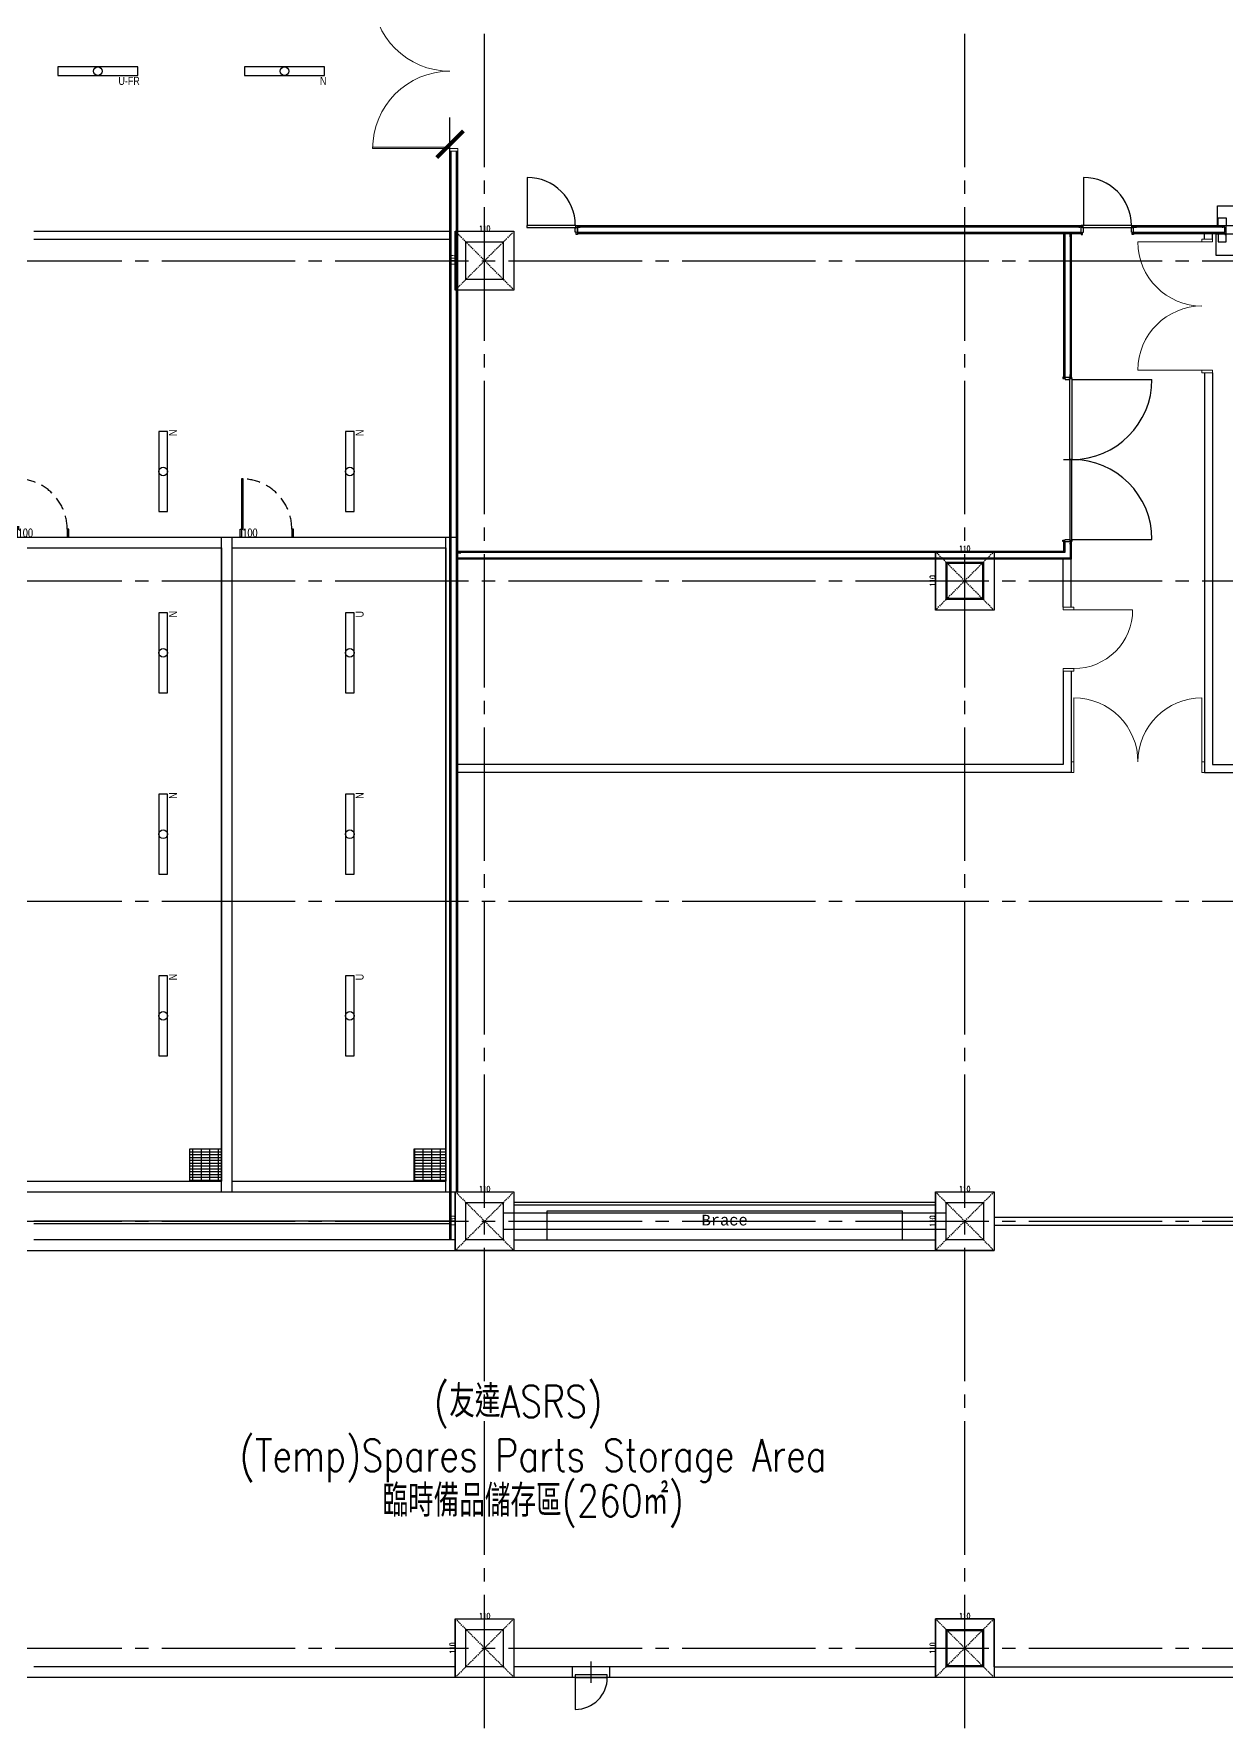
# Model space of a CAD drawing. Header units: millimetres. Extents: x -25195 to 195597, y 6477 to 112111.
# Drawn here: x 20815 to 23050, y 10600 to 13775 of the extents above; entities that cross this region are included whole.
import ezdxf
from ezdxf.enums import TextEntityAlignment as Align

# ---------------------------------------------------------------- set-up
doc = ezdxf.new("R2010")
doc.units = ezdxf.units.MM
doc.header["$LTSCALE"] = 100
for name, pattern in [('X-N-FAB-L10$0$COL-CEN-LIN', [3.25, 2.5, -0.25, 0.25, -0.25]), ('X-N-FAB-L10$0$DE-MMTN-F2-Z-000-P-CHEM-L10_0730$0$HIDDEN', [0.375, 0.25, -0.125]), ('X-N-FAB-L10$0$HIDDEN', [0.375, 0.25, -0.125])]:
    doc.linetypes.add(name, pattern=pattern)
for name, color, linetype in [('0-XREF', 7, 'Continuous'), ('188K-SM-06-F1-L10-ELEC-LIGHT-Y2257103$0$E-LIGHT(W)-N', 8, 'Continuous'), ('188K-SM-06-F1-L10-ELEC-LIGHT-Y2257103$0$E-LIGHT(W)-U FR', 8, 'Continuous'), ('188K-SM-06-F1-L10-ELEC-LIGHT-Y2257103$0$E-LIGHT(W)-U XLPE', 8, 'Continuous'), ('X-N-FAB-L10$0$0-MD', 8, 'Continuous'), ('X-N-FAB-L10$0$0-ND', 8, 'Continuous'), ('X-N-FAB-L10$0$08', 8, 'Continuous'), ('X-N-FAB-L10$0$200K新增範圍', 8, 'Continuous'), ('X-N-FAB-L10$0$A-WALL-IN', 8, 'Continuous'), ('X-N-FAB-L10$0$A-Window(PH1)', 8, 'Continuous'), ('X-N-FAB-L10$0$BEAM', 8, 'Continuous'), ('X-N-FAB-L10$0$BLOCK', 8, 'Continuous'), ('X-N-FAB-L10$0$CCL', 8, 'X-N-FAB-L10$0$COL-CEN-LIN'), ('X-N-FAB-L10$0$COL', 8, 'Continuous'), ('X-N-FAB-L10$0$COL-S', 8, 'Continuous'), ('X-N-FAB-L10$0$DE-MMTN-F2-Z-000-P-CHEM-L10_0730$0$DOOR', 8, 'Continuous'), ('X-N-FAB-L10$0$DE-MMTN-F2-Z-000-P-CHEM-L10_0730$0$WCCS EQ', 8, 'Continuous'), ('X-N-FAB-L10$0$DOOR', 8, 'Continuous'), ('X-N-FAB-L10$0$MACHINE-DIM', 8, 'Continuous'), ('X-N-FAB-L10$0$TXT-CODE', 8, 'Continuous'), ('X-N-FAB-L10$0$WALL-P', 8, 'Continuous'), ('X-N-FAB-L10$0$WALL-RC', 8, 'Continuous')]:
    doc.layers.add(name, color=color, linetype=linetype)
doc.styles.add('188K-SM-06-F1-L10-ELEC-LIGHT-Y2257103$0$Standard', font='arial.ttf')
doc.styles.add('X-N-FAB-L10$0$ATS', font='monotxt.shx', dxfattribs={"bigfont": 'BIGFONT.shx'})
doc.styles.add('X-N-FAB-L10$0$CHINA', font='simplex.shx', dxfattribs={"width": 0.75, "bigfont": 'chineset.shx'})
doc.styles.add('X-N-FAB-L10$0$DE-MMTN-F2-Z-000-P-CHEM-L10_0730$0$CHINA', font='simplex.shx', dxfattribs={"width": 0.75})
doc.styles.add('X-N-FAB-L10$0$DIM', font='simplex.shx', dxfattribs={"width": 0.67, "bigfont": 'chineset.shx'})
doc.styles.add('X-N-FAB-L10$0$ROMS', font='ROMANS', dxfattribs={"bigfont": 'EXTFONT'})
doc.dimstyles.new('X-N-FAB-L10$0$DE-MMTN-F2-Z-000-P-CHEM-L10_0730$0$0-Defpoint', dxfattribs={"dimtxt": 15, "dimasz": 0.5, "dimexe": 0.5, "dimexo": 0.5, "dimgap": 0.5, "dimtad": 1, "dimdsep": 46, "dimtxsty": 'X-N-FAB-L10$0$DE-MMTN-F2-Z-000-P-CHEM-L10_0730$0$CHINA', "dimblk": 'X-N-FAB-L10$0$DE-MMTN-F2-Z-000-P-CHEM-L10_0730$0$_None', "dimcen": 10, "dimclrd": 256, "dimclre": 256, "dimclrt": 256, "dimadec": 0, "dimazin": 0, "dimtfac": 1, "dimtix": 1, "dimtmove": 2, "dimatfit": 3, "dimldrblk": 'X-N-FAB-L10$0$DE-MMTN-F2-Z-000-P-CHEM-L10_0730$0$_None', "dimfxl": 0.5, "dimtolj": 1, "dimtzin": 0, "dimarcsym": 0})
doc.dimstyles.new('X-N-FAB-L10$0$JJP_005_defpoint', dxfattribs={"dimtxt": 20, "dimasz": 0.5, "dimexe": 0.5, "dimexo": 0.5, "dimgap": 0.5, "dimtad": 1, "dimdsep": 46, "dimtxsty": 'X-N-FAB-L10$0$DIM', "dimblk": 'X-N-FAB-L10$0$_None', "dimcen": 10, "dimclrd": 256, "dimclre": 256, "dimclrt": 256, "dimadec": 0, "dimazin": 0, "dimtfac": 1, "dimtix": 1, "dimtmove": 2, "dimatfit": 3, "dimldrblk": 'X-N-FAB-L10$0$_None', "dimfxl": 0.5, "dimtolj": 1, "dimtzin": 0, "dimarcsym": 0})

# ---------------------------------------------------------------- blocks, each defined once
blk = doc.blocks.new('*U81')
at = {"ltscale": 600}
blk.add_lwpolyline([(-75, -8.1), (75, -8.1), (75, 8.1), (-75, 8.1)], close=True, dxfattribs=at)
blk.add_circle((0, 0), 8.1, dxfattribs=at)
at = {"style": '188K-SM-06-F1-L10-ELEC-LIGHT-Y2257103$0$Standard', "width": 0.8}
blk.add_text('U', height=15, rotation=360, dxfattribs=at).set_placement((78.5, -18.1), align=Align.MIDDLE_RIGHT)
blk = doc.blocks.new('*U80')
at = {"ltscale": 600}
blk.add_lwpolyline([(75, 8.1), (-75, 8.1), (-75, -8.1), (75, -8.1)], close=True, dxfattribs=at)
blk.add_circle((0, 0), 8.1, dxfattribs=at)
at = {"style": '188K-SM-06-F1-L10-ELEC-LIGHT-Y2257103$0$Standard', "width": 0.8}
blk.add_text('N', height=15, rotation=360, dxfattribs=at).set_placement((78.5, -18.1), align=Align.MIDDLE_RIGHT)
blk = doc.blocks.new('*U82')
at = {"ltscale": 600}
blk.add_lwpolyline([(-75, -8.1), (75, -8.1), (75, 8.1), (-75, 8.1)], close=True, dxfattribs=at)
blk.add_circle((0, 0), 8.1, dxfattribs=at)
at = {"style": '188K-SM-06-F1-L10-ELEC-LIGHT-Y2257103$0$Standard', "width": 0.8}
blk.add_text('U-FR', height=15, rotation=360, dxfattribs=at).set_placement((78.5, -18.1), align=Align.MIDDLE_RIGHT)
blk = doc.blocks.new('188K-SM-06-F1-L10-ELEC-LIGHT-Y2257103')
at = {"layer": '188K-SM-06-F1-L10-ELEC-LIGHT-Y2257103$0$E-LIGHT(W)-N'}
blk.add_blockref('*U80', (21285, 13705), dxfattribs=at)
at = {"layer": '188K-SM-06-F1-L10-ELEC-LIGHT-Y2257103$0$E-LIGHT(W)-N', "rotation": 90}
for p in [(21057.5, 12955), (21407.5, 12955), (21057.5, 12615), (21057.5, 12275), (21407.5, 12275), (21057.5, 11935)]:
    blk.add_blockref('*U80', p, dxfattribs=at)
at = {"layer": '188K-SM-06-F1-L10-ELEC-LIGHT-Y2257103$0$E-LIGHT(W)-U FR'}
blk.add_blockref('*U82', (20935, 13705), dxfattribs=at)
at = {"layer": '188K-SM-06-F1-L10-ELEC-LIGHT-Y2257103$0$E-LIGHT(W)-U XLPE', "rotation": 90}
for p in [(21407.5, 12615), (21407.5, 11935)]:
    blk.add_blockref('*U81', p, dxfattribs=at)
blk = doc.blocks.new('X-N-FAB-L10$0$X-NFAB-UPS_L10$0$A$C65aec59f')
at = {"lineweight": 0}
for p, q in [((0, 1200), (-1200, 1200)), ((0, 1250), (20, 1250)), ((0, 1250), (0, 1200)), ((200, 1250), (0, 1250)), ((0, 1250), (20, 1250)), ((0, 1250), (20, 1250)), ((0, 1200), (200, 1200)), ((20, 1250), (180, 1250)), ((20, 1250), (180, 1250)), ((20, 1250), (180, 1250)), ((180, 1250), (200, 1250)), ((180, 1250), (200, 1250)), ((180, 1250), (200, 1250)), ((200, 1200), (200, 1250)), ((0, -1200), (-1200, -1200)), ((200, -1200), (0, -1200)), ((0, -1200), (0, -1250)), ((0, -1250), (20, -1250)), ((0, -1250), (200, -1250)), ((0, -1250), (20, -1250)), ((0, -1250), (20, -1250)), ((20, -1250), (180, -1250)), ((20, -1250), (180, -1250)), ((20, -1250), (180, -1250)), ((180, -1250), (200, -1250)), ((180, -1250), (200, -1250)), ((180, -1250), (200, -1250)), ((200, -1250), (200, -1200))]:
    blk.add_line(p, q, dxfattribs=at)
for centre, major_axis in [((0, 1200), (-849, 849)), ((0, -1200), (849, 849))]:
    blk.add_ellipse(centre, major_axis=major_axis, ratio=1, start_param=0.785398, end_param=2.356194, dxfattribs=at)
blk = doc.blocks.new('X-N-FAB-L10$0$X-NFAB-UPS_L10$0$A$C01469983')
at = {"lineweight": 0}
for p, q in [((-180, 0), (-200, 0)), ((-200, 0), (-200, -50)), ((0, 0), (-200, 0)), ((-180, 0), (-200, 0)), ((-180, 0), (-200, 0)), ((-20, 0), (-180, 0)), ((-20, 0), (-180, 0)), ((-20, 0), (-180, 0)), ((0, 0), (-20, 0)), ((0, 0), (-20, 0)), ((0, 0), (-20, 0)), ((0, -50), (0, 0)), ((-200, -50), (-1300, -50)), ((-200, -50), (0, -50)), ((0, -1150), (-200, -1150)), ((-200, -1150), (-200, -1200)), ((-180, -1200), (-200, -1200)), ((-200, -1200), (0, -1200)), ((-180, -1200), (-200, -1200)), ((-180, -1200), (-200, -1200)), ((-20, -1200), (-180, -1200)), ((-20, -1200), (-180, -1200)), ((-20, -1200), (-180, -1200)), ((0, -1200), (-20, -1200)), ((0, -1200), (-20, -1200)), ((0, -1200), (-20, -1200)), ((0, -1200), (0, -1150))]:
    blk.add_line(p, q, dxfattribs=at)
at = {"lineweight": 0, "flags": 128}
blk.add_lwpolyline([(0, 0), (0, 100)], dxfattribs=at)
at = {"lineweight": 0}
blk.add_ellipse((-200, -50), major_axis=(778, 778), ratio=1, start_param=2.356194, end_param=3.926991, dxfattribs=at)
blk = doc.blocks.new('X-N-FAB-L10$0$no-d')
at = {"layer": 'X-N-FAB-L10$0$0-MD'}
blk.add_circle((0, 0), 30, dxfattribs=at)
at = {"layer": 'X-N-FAB-L10$0$0-ND', "style": 'X-N-FAB-L10$0$CHINA'}
blk.add_attdef('NO', text='', height=25, dxfattribs=at).set_placement((0, 0), align=Align.MIDDLE)
blk = doc.blocks.new('X-N-FAB-L10$0$A$C6f3f2cfb')
at = {"layer": 'X-N-FAB-L10$0$A-Window(PH1)', "insert": (-1499, -478), "char_height": 300, "attachment_point": 1, "style": 'X-N-FAB-L10$0$ROMS'}
blk.add_mtext_dynamic_manual_height_columns('{\\Fromans,bigfont|c136;F120A+\\fPMingLiU|b0|i0|c136|p18;遮煙性}', width=3091.85, gutter_width=750, heights=[0], dxfattribs=at)
blk = doc.blocks.new('X-N-FAB-L10$0$A$C3d27213c')
at = {"layer": 'X-N-FAB-L10$0$200K新增範圍', "color": 8}
for p, q in [((5700, 1702), (5700, 1802)), ((5850, 1702), (5850, 1802)), ((5700, -798), (5700, -8292)), ((5850, -798), (5850, -8142)), ((3050, -5192), (3050, -4292)), ((3200, -5192), (3200, -4292)), ((3050, -6392), (3050, -8142)), ((3200, -6392), (3200, -8292)), ((3050, -8142), (-8297, -8142)), ((5850, -8142), (9553, -8142)), ((5700, -8292), (9553, -8292)), ((1753, -16623), (8253, -16623)), ((1753, -16773), (8253, -16773)), ((9453, -16623), (9553, -16623)), ((9453, -16773), (9553, -16773))]:
    blk.add_line(p, q, dxfattribs=at)
blk.add_lwpolyline([(3200, -6392), (3200, -8292), (-8322, -8292)], dxfattribs=at)
for name, p, xscale, rotation in [('X-N-FAB-L10$0$X-NFAB-UPS_L10$0$A$C65aec59f', (5650, 452), -1, 180), ('X-N-FAB-L10$0$X-NFAB-UPS_L10$0$A$C65aec59f', (4450, -8092), -1.000000000000002, 90), ('X-N-FAB-L10$0$X-NFAB-UPS_L10$0$A$C01469983', (9453, -16623), -1, 270)]:
    blk.add_blockref(name, p, dxfattribs=dict(at, xscale=xscale, rotation=rotation))
at = {"layer": 'X-N-FAB-L10$0$200K新增範圍', "color": 8, "xscale": -1}
blk.add_blockref('X-N-FAB-L10$0$X-NFAB-UPS_L10$0$A$C01469983', (3050, -5192), dxfattribs=at)
at = {"layer": 'X-N-FAB-L10$0$200K新增範圍', "color": 8, "xscale": 13.33333333333333, "yscale": 13.33333333333333, "zscale": 13.33333333333333}
blk.add_blockref('X-N-FAB-L10$0$no-d', (8878, -18398), dxfattribs=at).add_auto_attribs({'NO': 'S2'})
at = {"layer": 'X-N-FAB-L10$0$200K新增範圍', "color": 8}
blk.add_blockref('X-N-FAB-L10$0$A$C6f3f2cfb', (8878, -18398), dxfattribs=at)
blk = doc.blocks.new('X-N-FAB-L10$0$萬用門(22改)-REVISED[26]_1')
at = {"layer": 'X-N-FAB-L10$0$DOOR', "color": 4, "lineweight": 0}
for p, q in [((1368.5, 6015), (1368.5, 6020)), ((1368.5, 6020), (1383.5, 6020)), ((1383.5, 6015), (1368.5, 6015)), ((1383.5, 6020), (1383.5, 6015)), ((1383.5, 6015), (1528.5, 6015)), ((1383.5, 6012), (1383.5, 6015)), ((1528.5, 6012), (1383.5, 6012)), ((1528.5, 6015), (1528.5, 6012)), ((1368.5, 5720), (1368.5, 5725)), ((1368.5, 5725), (1383.5, 5725)), ((1383.5, 5720), (1368.5, 5720)), ((1383.5, 5728), (1528.5, 5728)), ((1383.5, 5725), (1383.5, 5728)), ((1528.5, 5725), (1383.5, 5725)), ((1383.5, 5725), (1383.5, 5720)), ((1528.5, 5728), (1528.5, 5725))]:
    blk.add_line(p, q, dxfattribs=at)
for centre, start, end in [((1383.5, 6015), 270, 0), ((1383.5, 5725), 0, 90)]:
    blk.add_arc(centre, 145, start, end, dxfattribs=at)
blk = doc.blocks.new('X-N-FAB-L10$0$_ArchTick')
at = {"layer": 'X-N-FAB-L10$0$MACHINE-DIM', "color": 0, "const_width": 0.15}
blk.add_lwpolyline([(-0.5, -0.5), (0.5, 0.5)], dxfattribs=at)
blk = doc.blocks.new('*D153')
at = {"layer": 'DefPoints', "lineweight": -2, "transparency": 16777216}
blk.add_line((0, 0), (110, 0), dxfattribs=at)
at = {"layer": 'DefPoints', "color": 0, "transparency": 16777216}
for p in [(0, 0), (110, 0), (110, 0)]:
    blk.add_point(p, dxfattribs=at)
at = {"layer": 'DefPoints', "transparency": 16777216, "insert": (55, 5.5), "char_height": 10, "attachment_point": 5, "style": 'X-N-FAB-L10$0$DIM'}
blk.add_mtext('\\A1;110', dxfattribs=at)
blk = doc.blocks.new('X-N-FAB-L10$0$_None')
blk = doc.blocks.new('*D154')
at = {"layer": 'DefPoints', "lineweight": -2, "transparency": 16777216}
blk.add_line((0, 0), (0, -110), dxfattribs=at)
at = {"layer": 'DefPoints', "color": 0, "transparency": 16777216}
for p in [(0, 0), (0, -110), (0, -110)]:
    blk.add_point(p, dxfattribs=at)
at = {"layer": 'DefPoints', "transparency": 16777216, "insert": (-5.5, -55), "char_height": 10, "attachment_point": 5, "rotation": 90, "style": 'X-N-FAB-L10$0$DIM'}
blk.add_mtext('\\A1;110', dxfattribs=at)
blk = doc.blocks.new('X-N-FAB-L10$0$A$C5b9bb6f0')
at = {"layer": 'X-N-FAB-L10$0$08'}
for p, q in [((24409.1, 4670), (24409.1, 4580)), ((25451.6, 4670), (25451.6, 4580)), ((25447.6, 4579), (24503.1, 4579)), ((24503.1, 4579), (24503.1, 4564)), ((25447.6, 4576.5), (24503.1, 4576.5)), ((25447.6, 4564), (25447.6, 4579)), ((25716.6, 4579), (25545.6, 4579)), ((25545.6, 4564), (25545.6, 4579)), ((25716.6, 4576.5), (25545.6, 4576.5)), ((25447.6, 4566.5), (24503.1, 4566.5)), ((25447.6, 4564), (24503.1, 4564)), ((25414.4, 4564), (25414.4, 4295.5)), ((25416.6, 4564), (25416.6, 4295.5)), ((25426.6, 4564), (25426.6, 4295.5)), ((25428.8, 4564), (25428.8, 4295.5)), ((25716.6, 4566.5), (25545.6, 4566.5)), ((25716.6, 4564), (25545.6, 4564)), ((25414.1, 4295.5), (25429.1, 4295.5)), ((25414.1, 4295.5), (25429.1, 4295.5)), ((25430.1, 4291.5), (25580.1, 4291.5)), ((25414.1, 4141.5), (25444.1, 4141.5)), ((25414.4, 3969), (24279.1, 3969)), ((25414.1, 3987.5), (25429.1, 3987.5)), ((25414.4, 3987.5), (25414.4, 3969)), ((25416.6, 3987.5), (25416.6, 3966.8)), ((25426.6, 3987.5), (25426.6, 3956.8)), ((25428.8, 3987.5), (25428.8, 3954.6)), ((25430.1, 3991.5), (25580.1, 3991.5)), ((25416.6, 3966.8), (24279.1, 3966.8)), ((25426.6, 3956.8), (24279.1, 3956.8)), ((25428.8, 3954.6), (24279.1, 3954.6)), ((25174.1, 2749), (24384.1, 2749)), ((25174.1, 2744), (24384.1, 2744))]:
    blk.add_line(p, q, dxfattribs=at)
for points in [[(25982.1, 4579), (25703.1, 4579), (25703.1, 4617), (25982.1, 4617)], [(24500.1, 4580), (24408.1, 4580), (24408.1, 4576), (24500.1, 4576)], [(25542.6, 4580), (25450.6, 4580), (25450.6, 4576), (25542.6, 4576)], [(25719.1, 4579), (25704.1, 4579), (25704.1, 4594), (25719.1, 4594)], [(25700.3, 4564), (26063.9, 4564), (26063.9, 4524), (25700.3, 4524)], [(25719.1, 4564), (25704.1, 4564), (25704.1, 4549), (25719.1, 4549)], [(25430.1, 4293), (25430.1, 4141.5), (25426.1, 4141.5), (25426.1, 4293)], [(25430.1, 3990), (25430.1, 4141.5), (25426.1, 4141.5), (25426.1, 3990)], [(25174.1, 3969), (25284.1, 3969), (25284.1, 3859), (25174.1, 3859)], [(25194.1, 3879), (25194.1, 3949), (25264.1, 3949), (25264.1, 3879)], [(25194.1, 3879), (25194.1, 3949), (25264.1, 3949), (25264.1, 3879)], [(25196.1, 3881), (25196.1, 3947), (25262.1, 3947), (25262.1, 3881)], [(25196.1, 3881), (25196.1, 3947), (25262.1, 3947), (25262.1, 3881)], [(24364.1, 2699), (25194.1, 2699), (25194.1, 2729), (24364.1, 2729)]]:
    blk.add_lwpolyline(points, close=True, dxfattribs=at)
for points in [[(24503.1, 4565.5), (24503.1, 4563), (24500.6, 4563), (24500.6, 4567.5), (24499.1, 4567.5), (24499.1, 4575.5), (24500.6, 4575.5), (24500.6, 4580), (24503.1, 4580), (24503.1, 4577.5)], [(24507.1, 4567.5), (24507.1, 4566.5), (24503.1, 4566.5), (24503.1, 4576.5), (24507.1, 4576.5), (24507.1, 4575.5)], [(25443.6, 4567.5), (25443.6, 4566.5), (25447.6, 4566.5), (25447.6, 4576.5), (25443.6, 4576.5), (25443.6, 4575.5)], [(25447.6, 4565.5), (25447.6, 4563), (25450.1, 4563), (25450.1, 4567.5), (25451.6, 4567.5), (25451.6, 4575.5), (25450.1, 4575.5), (25450.1, 4580), (25447.6, 4580), (25447.6, 4577.5)], [(25545.6, 4565.5), (25545.6, 4563), (25543.1, 4563), (25543.1, 4567.5), (25541.6, 4567.5), (25541.6, 4575.5), (25543.1, 4575.5), (25543.1, 4580), (25545.6, 4580), (25545.6, 4577.5)], [(25549.6, 4567.5), (25549.6, 4566.5), (25545.6, 4566.5), (25545.6, 4576.5), (25549.6, 4576.5), (25549.6, 4575.5)], [(25712.6, 4567.5), (25712.6, 4566.5), (25716.6, 4566.5), (25716.6, 4576.5), (25712.6, 4576.5), (25712.6, 4575.5)], [(25716.6, 4565.5), (25716.6, 4563), (25719.1, 4563), (25719.1, 4579)], [(25425.6, 4560), (25426.6, 4560), (25426.6, 4564), (25416.6, 4564), (25416.6, 4560), (25417.6, 4560)], [(25415.6, 4295.5), (25413.1, 4295.5), (25413.1, 4293), (25417.6, 4293), (25417.6, 4291.5), (25425.6, 4291.5), (25425.6, 4293), (25430.1, 4293), (25430.1, 4295.5), (25427.6, 4295.5)], [(25417.6, 4299.5), (25416.6, 4299.5), (25416.6, 4295.5), (25426.6, 4295.5), (25426.6, 4299.5), (25425.6, 4299.5)], [(25415.6, 3987.5), (25413.1, 3987.5), (25413.1, 3990), (25417.6, 3990), (25417.6, 3991.5), (25425.6, 3991.5), (25425.6, 3990), (25430.1, 3990), (25430.1, 3987.5), (25427.6, 3987.5)], [(25417.6, 3983.5), (25416.6, 3983.5), (25416.6, 3987.5), (25426.6, 3987.5), (25426.6, 3983.5), (25425.6, 3983.5)], [(25112.6, 2679), (25112.6, 2732.5), (24445.6, 2732.5), (24445.6, 2679)]]:
    blk.add_lwpolyline(points, dxfattribs=at)
for centre, radius, start, end in [((24409.1, 4580), 90, 0, 90), ((25451.6, 4580), 90, 0, 90), ((25430.1, 4291.5), 150, 270, 0), ((25430.1, 3991.5), 150, 0, 90)]:
    blk.add_arc(centre, radius, start, end, dxfattribs=at)
at = {"layer": 'X-N-FAB-L10$0$WALL-P'}
for p, q in [((24264.1, 2679), (24264.1, 4719)), ((24266.6, 2679), (24266.6, 4719)), ((24276.6, 2769), (24276.6, 4719)), ((24279.1, 2769), (24279.1, 4719)), ((24264.1, 2714), (23484.1, 2714)), ((24264.1, 2709), (23484.1, 2709))]:
    blk.add_line(p, q, dxfattribs=at)
blk.add_lwpolyline([(24283.1, 3957.5), (24283.1, 3956.5), (24279.1, 3956.5), (24279.1, 3966.5), (24283.1, 3966.5), (24283.1, 3965.5)], dxfattribs=at)
at = {"layer": 'X-N-FAB-L10$0$WALL-RC'}
for p, q in [((24274.1, 2679), (23484.1, 2679)), ((24384.1, 2679), (25174.1, 2679)), ((22474.1, 2659), (25284.1, 2659))]:
    blk.add_line(p, q, dxfattribs=at)
at = {"layer": 'X-N-FAB-L10$0$08', "style": 'X-N-FAB-L10$0$ATS'}
blk.add_text('Brace', height=20, dxfattribs=at).set_placement((24779.1, 2716), align=Align.MIDDLE_CENTER)
blk = doc.blocks.new('*D218')
at = {"lineweight": -2, "transparency": 16777216}
blk.add_line((0, 0), (100, 0), dxfattribs=at)
at = {"color": 0, "transparency": 16777216}
for p in [(0, 0), (100, 0), (100, 0)]:
    blk.add_point(p, dxfattribs=at)
at = {"transparency": 16777216, "insert": (18.5, 8), "char_height": 15, "attachment_point": 5, "style": 'X-N-FAB-L10$0$DE-MMTN-F2-Z-000-P-CHEM-L10_0730$0$CHINA'}
blk.add_mtext('\\A1;100', dxfattribs=at)
blk = doc.blocks.new('X-N-FAB-L10$0$DE-MMTN-F2-Z-000-P-CHEM-L10_0730$0$_None')
blk = doc.blocks.new('*U152')
at = {"layer": 'DefPoints', "linetype": 'X-N-FAB-L10$0$HIDDEN', "ltscale": 0.1}
for p, q in [((110, 0), (0, -110)), ((0, 0), (110, -110))]:
    blk.add_line(p, q, dxfattribs=at)
at = {"layer": 'X-N-FAB-L10$0$COL', "ltscale": 0.1}
blk.add_lwpolyline([(0, 0), (110, 0), (110, -110), (0, -110)], close=True, dxfattribs=at)
at = {"layer": 'DefPoints'}
dim = blk.add_linear_dim(base=(0, -110), p1=(0, 0), p2=(0, -110), angle=90, dimstyle='X-N-FAB-L10$0$JJP_005_defpoint', override={"dimtxt": 10}, dxfattribs=at)
dim.commit()
dim.dimension.update_dxf_attribs({"geometry": '*D154', "text_midpoint": (-5.5, -55)})
dim = blk.add_linear_dim(base=(110, 0), p1=(0, 0), p2=(110, 0), dimstyle='X-N-FAB-L10$0$JJP_005_defpoint', override={"dimtxt": 10}, dxfattribs=at)
dim.commit()
dim.dimension.update_dxf_attribs({"geometry": '*D153', "text_midpoint": (55, 5.5)})
blk = doc.blocks.new('X-N-FAB-L10$0$A$C467ba2ca')
at = {"layer": 'X-N-FAB-L10$0$CCL'}
for p, q in [((-5350, 0), (-5350, 9160)), ((-4450, 0), (-4450, 9160)), ((-27730, 2750), (360, 2750)), ((-27730, 2150), (360, 2150)), ((-27730, 1550), (360, 1550)), ((-27730, 950), (360, 950)), ((-27730, 150), (360, 150))]:
    blk.add_line(p, q, dxfattribs=at)
at = {"layer": 'X-N-FAB-L10$0$COL-S'}
for points in [[(-5385, 2785), (-5315, 2785), (-5315, 2715), (-5385, 2715)], [(-4485, 2185), (-4415, 2185), (-4415, 2115), (-4485, 2115)], [(-5385, 985), (-5315, 985), (-5315, 915), (-5385, 915)], [(-4485, 985), (-4415, 985), (-4415, 915), (-4485, 915)], [(-5385, 185), (-5315, 185), (-5315, 115), (-5385, 115)], [(-4485, 185), (-4415, 185), (-4415, 115), (-4485, 115)]]:
    blk.add_lwpolyline(points, close=True, dxfattribs=at)
at = {"layer": 'X-N-FAB-L10$0$BEAM'}
for p in [(-5405, 2805), (-4505, 2205), (-5405, 1005), (-4505, 1005), (-5405, 205), (-4505, 205)]:
    blk.add_blockref('*U152', p, dxfattribs=at)
blk = doc.blocks.new('*U217')
at = {"layer": 'X-N-FAB-L10$0$DE-MMTN-F2-Z-000-P-CHEM-L10_0730$0$DOOR', "linetype": 'Continuous'}
for points in [[(3, 15), (6, 15), (6, 108.946), (3, 108.946)], [(3, 0), (0, 0), (0, 15), (3, 15)], [(100, 15), (97, 15), (97, 0), (100, 0)]]:
    blk.add_lwpolyline(points, close=True, dxfattribs=at)
at = {"layer": 'X-N-FAB-L10$0$DE-MMTN-F2-Z-000-P-CHEM-L10_0730$0$DOOR', "linetype": 'X-N-FAB-L10$0$DE-MMTN-F2-Z-000-P-CHEM-L10_0730$0$HIDDEN'}
blk.add_arc((3, 15), 94, 0, 90, dxfattribs=at)
dim = blk.add_linear_dim(base=(100, 0), p1=(0, 0), p2=(100, 0), angle=359.99999, dimstyle='X-N-FAB-L10$0$DE-MMTN-F2-Z-000-P-CHEM-L10_0730$0$0-Defpoint', override={"dimpost": '<>'})
dim.commit()
dim.dimension.update_dxf_attribs({"geometry": '*D218', "text_midpoint": (18.531, 8), "dimtype": 128})
blk = doc.blocks.new('X-N-FAB-L10$0$DE-MMTN-F2-Z-000-P-CHEM-L10_0730$0$Solvent Area')
at = {"layer": 'X-N-FAB-L10$0$08'}
h = blk.add_hatch(dxfattribs=at)
h.set_pattern_fill('SBBRICKS', color=256, scale=2)
h.set_pattern_definition([(0, (361, 3189.5087), (0, 5.333333), []), (90, (361, 3189.509), (-16, 1e-15), [])])
h.paths.add_polyline_path([(361, 20), (421, 20), (421, 80), (361, 80)])
blk.add_lwpolyline([(361, 20), (421, 20), (421, 80), (361, 80)], close=True, dxfattribs=at)
at = {"layer": 'X-N-FAB-L10$0$A-WALL-IN'}
for p, q in [((0, 0), (0, 1227)), ((0, 1227), (441, 1227)), ((20, 20), (20, 1207)), ((20, 1207), (421, 1207)), ((421, 0), (421, 1227)), ((421, 1207), (421, 20)), ((441, 0), (441, 1227)), ((441, 30), (441, 1207)), ((441, 20), (441, 1207)), ((20, 20), (421, 20)), ((0, 0), (441, 0))]:
    blk.add_line(p, q, dxfattribs=at)
at = {"layer": 'X-N-FAB-L10$0$DE-MMTN-F2-Z-000-P-CHEM-L10_0730$0$WCCS EQ'}
for p, q in [((20, 30), (20, 735)), ((441, 30), (441, 735))]:
    blk.add_line(p, q, dxfattribs=at)
at = {"layer": 'X-N-FAB-L10$0$DE-MMTN-F2-Z-000-P-CHEM-L10_0730$0$DOOR'}
blk.add_blockref('*U217', (35, 1227), dxfattribs=at)
blk = doc.blocks.new('X-N-FAB-L10$0$A$C969652c4')
at = {"layer": 'X-N-FAB-L10$0$A-WALL-IN'}
for points in [[(18910, 2030), (19690, 2030)], [(18910, 2030), (19690, 2030)], [(18910, 2015), (19690, 2015)], [(18910, 2015), (19690, 2015)]]:
    blk.add_lwpolyline(points, dxfattribs=at)
at = {"layer": 'X-N-FAB-L10$0$08'}
for p in [(18840.5, 230), (19261.5, 230)]:
    blk.add_blockref('X-N-FAB-L10$0$DE-MMTN-F2-Z-000-P-CHEM-L10_0730$0$Solvent Area', p, dxfattribs=at)
blk = doc.blocks.new('X-N-FAB-L10')
at = {"layer": 'DefPoints'}
blk.add_line((21595, 13405), (21595, 13618.2), dxfattribs=at)
at = {"layer": 'X-N-FAB-L10$0$08'}
for p, q in [((22505, 10805), (22505, 10715)), ((22615, 10805), (22505, 10805)), ((22615, 10715), (22615, 10805)), ((21825, 10695), (21825, 10715)), ((21860, 10685), (21860, 10725)), ((21895, 10695), (21895, 10715)), ((21830, 10695), (21830, 10635))]:
    blk.add_line(p, q, dxfattribs=at)
for points in [[(22525, 10715), (22525, 10785), (22595, 10785), (22595, 10715)], [(22527, 10717), (22527, 10783), (22593, 10783), (22593, 10717)], [(21830, 10695), (21890, 10695), (21890, 10700), (21830, 10700)]]:
    blk.add_lwpolyline(points, close=True, dxfattribs=at)
blk.add_arc((21830, 10695), 60, 270, 0, dxfattribs=at)
at = {"layer": 'X-N-FAB-L10$0$COL-S'}
for points in [[(22525, 12785), (22595, 12785), (22595, 12715), (22525, 12715)], [(22525, 10785), (22595, 10785), (22595, 10715), (22525, 10715)]]:
    blk.add_lwpolyline(points, close=True, dxfattribs=at)
at = {"layer": 'X-N-FAB-L10$0$WALL-RC'}
for p, q in [((21605, 10715), (20815, 10715)), ((22505, 10715), (21715, 10715)), ((22615, 10715), (23405, 10715)), ((23455, 10695), (20165, 10695))]:
    blk.add_line(p, q, dxfattribs=at)
for name, p in [('X-N-FAB-L10$0$A$C5b9bb6f0', (-2669.1, 8836)), ('X-N-FAB-L10$0$A$C969652c4', (1905, 11375))]:
    blk.add_blockref(name, p)
at = {"layer": 'DefPoints', "xscale": 50, "yscale": 50, "zscale": 50}
blk.add_blockref('X-N-FAB-L10$0$_ArchTick', (21595, 13568.2), dxfattribs=at)
at = {"layer": 'X-N-FAB-L10$0$200K新增範圍', "xscale": 0.1, "yscale": 0.1, "zscale": 0.1}
blk.add_blockref('X-N-FAB-L10$0$A$C3d27213c', (22439.7, 13219.8), dxfattribs=at)
at = {"layer": 'X-N-FAB-L10$0$BEAM'}
for p in [(22505, 12805), (22505, 10805)]:
    blk.add_blockref('*U152', p, dxfattribs=at)
at = {"layer": 'X-N-FAB-L10$0$BLOCK'}
blk.add_blockref('X-N-FAB-L10$0$A$C467ba2ca', (27010, 10600), dxfattribs=at)
at = {"layer": 'X-N-FAB-L10$0$DOOR', "lineweight": 0, "xscale": -1}
blk.add_blockref('X-N-FAB-L10$0$萬用門(22改)-REVISED[26]_1', (22978.5, 7835), dxfattribs=at)
at = {"layer": 'X-N-FAB-L10$0$TXT-CODE', "style": 'X-N-FAB-L10$0$CHINA', "width": 0.8}
for s, p in [('(友達ASRS)', (21722.9, 11212.2)), ('(Temp)Spares Parts Storage Area', (21750.9, 11111.2)), ('臨時備品儲存區(260㎡)', (21750.9, 11026.2))]:
    blk.add_text(s, height=60, dxfattribs=at).set_placement(p, align=Align.MIDDLE_CENTER)

msp = doc.modelspace()

# ---------------------------------------------------------------- block references
at = {"layer": '0-XREF'}
for name in ['X-N-FAB-L10', '188K-SM-06-F1-L10-ELEC-LIGHT-Y2257103']:
    msp.add_blockref(name, (0, 0), dxfattribs=at)

doc.saveas('drawing.dxf')
